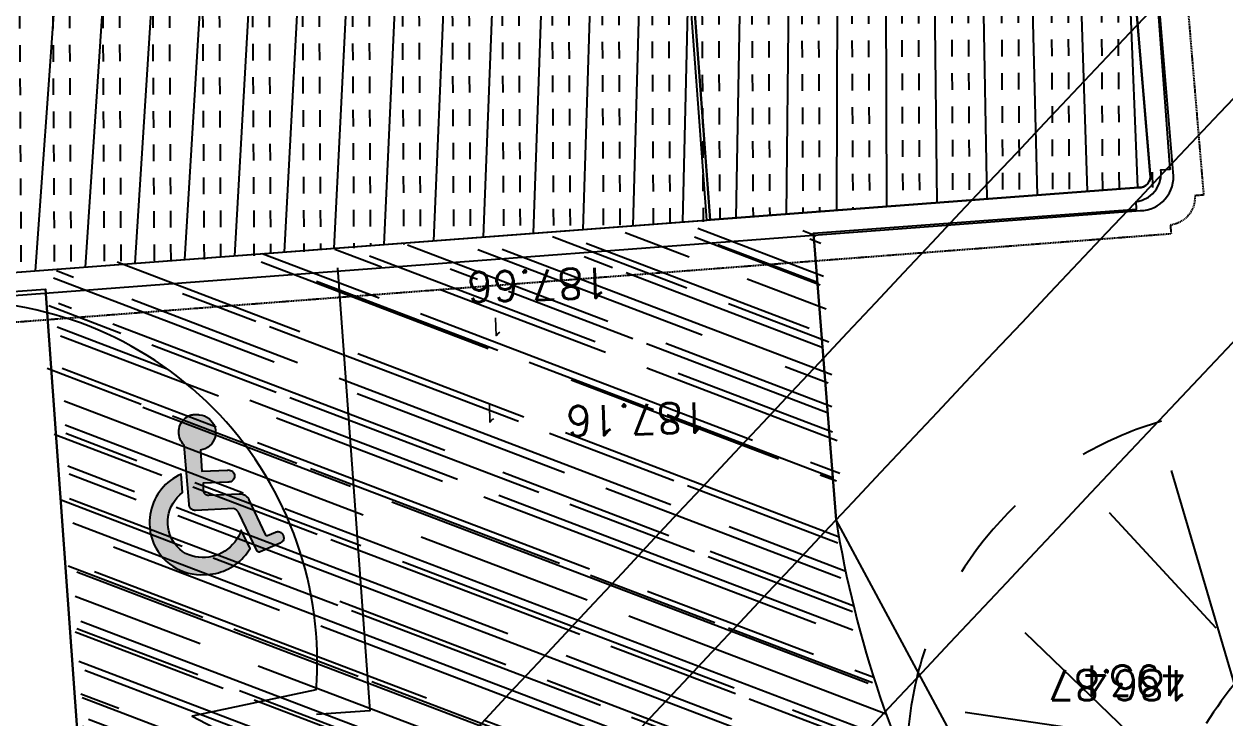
# Model space of a CAD drawing. Extents: x -594 to 29166, y -5797 to 14313.
# Drawn here: x 16468 to 17821, y 2424 to 3205 of the extents above; entities that cross this region are included whole.
import ezdxf
from ezdxf.enums import TextEntityAlignment as Align
from ezdxf.lldxf.tags import DXFTag

# ---------------------------------------------------------------- set-up
doc = ezdxf.new("R2010")
doc.units = 0
doc.linetypes.add('CACHE2', pattern=[4.762499999999999, 3.175, -1.5875])
doc.linetypes.add('Style de ligne -15', pattern=[2.0832800000000002, 1.25, -0.41656, 0.1388600000000001, -0.2778600000000001])
doc.layers.get('0').update_dxf_attribs({"color": 252})
for name, color, linetype in [('A SITE', 252, 'Continuous'), ('DWG_280-140115-P - Général', 252, 'Continuous'), ('Fond topo - VEG', 252, 'Continuous'), ('Fond topo - Z', 252, 'Continuous'), ('Fond topo - Z_500', 252, 'Continuous'), ('prlm-VRD', 252, 'Continuous'), ('SA - arbre', 252, 'Continuous'), ('SA - bât D', 252, 'Continuous'), ('SA - bât E', 252, 'Continuous'), ('SA - béton balayé', 252, 'Continuous'), ('SA - EBC', 252, 'Continuous'), ('SA - gazon', 252, 'Continuous'), ('SA - limite revêtement', 252, 'Continuous'), ('SA - marquage au sol', 252, 'Continuous'), ('SA - platelage bois', 252, 'Continuous')]:
    doc.layers.add(name, color=color, linetype=linetype)
for name, color, linetype, plot in [('Fond topo - N', 252, 'Continuous', False), ('Fond topo - NCACHE', 252, 'Continuous', False), ('Fond topo - ZCACHE', 252, 'Continuous', False)]:
    doc.layers.add(name, color=color, linetype=linetype, plot=plot)
doc.layers.add('Fond topo - P', color=252, linetype='Continuous', lineweight=50)
doc.styles.add('SIMPLEX', font='simplex_.ttf', dxfattribs={"height": 1.25})
tags = doc.linetypes.add('STYLE_15', pattern=[0.8333119936287403, 0.5, -0.1666239947080612, 0.05554400011897087, -0.1111439988017082]).pattern_tags.tags
tags[10:11] = [DXFTag(74, 4), DXFTag(75, 0), DXFTag(340, '0'), DXFTag(46, 0.0), DXFTag(50, 0.0), DXFTag(44, 0.0), DXFTag(45, 0.0)]
tags[8:9] = [DXFTag(74, 4), DXFTag(75, 0), DXFTag(340, '0'), DXFTag(46, 0.0), DXFTag(50, 0.0), DXFTag(44, 0.0), DXFTag(45, 0.0)]
tags[6:7] = [DXFTag(74, 4), DXFTag(75, 0), DXFTag(340, '0'), DXFTag(46, 0.0), DXFTag(50, 0.0), DXFTag(44, 0.0), DXFTag(45, 0.0)]
tags[4:5] = [DXFTag(74, 4), DXFTag(75, 0), DXFTag(340, '0'), DXFTag(46, 0.0), DXFTag(50, 0.0), DXFTag(44, 0.0), DXFTag(45, 0.0)]
pattern_1 = [(270.3215376003494, (-355966725.0913794, -417896002.4038396), (56.24911425306319, 0.3156671440656122), []), (270.3215376003494, (-355966706.3416747, -417896002.2986172), (56.24911425306319, 0.3156671440656122), [18.74999999999998, -18.74999999999998]), (270.3215376003494, (-355966687.5919699, -417896002.1933949), (56.24911425306319, 0.3156671440656122), [18.74999999999998, -18.74999999999998])]

# ---------------------------------------------------------------- blocks, each defined once
blk = doc.blocks.new('A 90.Sigle handicapé 0.25x0.30', base_point=(-18.47547557799999, -10.22615519200001))
for points in [[(-18.443091989, -10.149878586), (-18.441148644, -10.14983346700001), (-18.439225973, -10.15011976300001), (-18.437380083, -10.150729119), (-18.435664838, -10.151643756), (-18.43413028999999, -10.15283698200001), (-18.43282121799999, -10.15427397900001), (-18.43177582399999, -10.155912813), (-18.43102461199999, -10.15770566100001), (-18.430589503, -10.159600208), (-18.430483194, -10.161541168), (-18.430708788, -10.163471902), (-18.43125970099999, -10.16533606900001), (-18.432119857, -10.167079273), (-18.433264156, -10.16865064300001), (-18.434659207, -10.170004327), (-18.4362643, -10.171100823), (-18.438032597, -10.171908133), (-18.43991249899999, -10.17240270000001), (-18.44184914699999, -10.172570092), (-18.443786029, -10.172405424), (-18.490113219, -10.172405424), (-18.490113218, -10.18524517), (-18.490150943, -10.18604261200001), (-18.4901197, -10.18684033400001), (-18.490019724, -10.187632382), (-18.48985176, -10.18841284700001), (-18.489617062, -10.189175902), (-18.489317382, -10.189915853), (-18.488954955, -10.190627178), (-18.488532488, -10.19130456800001), (-18.488053132, -10.19194296800001), (-18.487520465, -10.192537613), (-18.48693846299999, -10.19308406500001), (-18.48631146899999, -10.193578247), (-18.485644163, -10.194016469), (-18.484941525, -10.194395461), (-18.484208797, -10.194712396), (-18.48345145, -10.194964907), (-18.482675136, -10.19515111), (-18.48188564699999, -10.195269615), (-18.48108887599999, -10.19531953900001), (-18.480290769, -10.195300508), (-18.42284319, -10.195164053), (-18.421700724, -10.19519628100001), (-18.420562364, -10.195298271), (-18.419432365, -10.19546964200001), (-18.41831495099999, -10.19570975400001), (-18.41721430099999, -10.196017708), (-18.41613453, -10.19639235400001), (-18.415079673, -10.19683229100001), (-18.414053676, -10.197335874), (-18.413060373, -10.19790122000001), (-18.412103479, -10.198526215), (-18.41118656999999, -10.199208524), (-18.410313076, -10.199945595), (-18.40948626, -10.20073467200001), (-18.408709216, -10.201572805), (-18.407984847, -10.20245686200001), (-18.407315862, -10.203383536), (-18.406704762, -10.20434936400001), (-18.40615383199999, -10.20535073400001), (-18.405665131, -10.206383903), (-18.40524048699999, -10.20744500800001), (-18.37754011099999, -10.273216346), (-18.37743287, -10.27345080000001), (-18.37731159, -10.273678309), (-18.377176719, -10.273898034), (-18.37702875499999, -10.27410916300001), (-18.37686824199999, -10.274310918), (-18.37669577499999, -10.27450255400001), (-18.376511989, -10.27468336300001), (-18.37631756299999, -10.274852678), (-18.37611321399999, -10.27500987400001), (-18.375899697, -10.275154372), (-18.37567779899999, -10.27528563700001), (-18.37544834, -10.27540318600001), (-18.375212166, -10.275506584), (-18.374970149, -10.27559544900001), (-18.37472318299999, -10.275669455), (-18.374472179, -10.275728328), (-18.37421806299999, -10.27577184900001), (-18.373961773, -10.27579986000001), (-18.373704255, -10.27581225600001), (-18.373446459, -10.27580899200001), (-18.357754127, -10.26980497000001), (-18.356908813, -10.269521115), (-18.35604289399999, -10.269308243), (-18.35516232, -10.26916781700001), (-18.354273141, -10.26910080100001), (-18.353381467, -10.269107656), (-18.35249342299999, -10.269188336), (-18.351615113, -10.26934228500001), (-18.350752569, -10.26956844600001), (-18.349911719, -10.26986526500001), (-18.34909833999999, -10.27023070200001), (-18.34831802, -10.270662247), (-18.347576121, -10.27115693500001), (-18.34687774099999, -10.27171136700001), (-18.34622767699999, -10.272321733), (-18.345630396, -10.27298384000001), (-18.345090002, -10.273693139), (-18.344610207, -10.274444755), (-18.34419431, -10.27523352600001), (-18.343845166, -10.276054031), (-18.343565175, -10.27690063300001), (-18.343449736, -10.277327618), (-18.34334620799999, -10.277757647), (-18.343254671, -10.27819038700001), (-18.34317519499999, -10.278625503), (-18.343107842, -10.27906266000001), (-18.34305266399999, -10.27950152000001), (-18.343009703, -10.279941744), (-18.342978993, -10.28038299100001), (-18.34296055799999, -10.28082492200001), (-18.342954411, -10.281267195), (-18.34296055799999, -10.281709467), (-18.342978993, -10.28215139800001), (-18.343009703, -10.28259264500001), (-18.343052663, -10.28303286900001), (-18.343107842, -10.283471729), (-18.343175194, -10.28390888600001), (-18.34325467, -10.284344003), (-18.34334620799999, -10.28477674200001), (-18.343449736, -10.28520677100001), (-18.343565175, -10.28563375600001), (-18.344242806, -10.28646005500001), (-18.344481745, -10.286744973), (-18.344726886, -10.28702457300001), (-18.344978111, -10.28729871900001), (-18.34523529999999, -10.287567278), (-18.34549832599999, -10.287830122), (-18.345767065, -10.288087124), (-18.346041385, -10.28833815900001), (-18.34632115499999, -10.288583105), (-18.346606239, -10.288821846), (-18.34689649999999, -10.289054265), (-18.347191798, -10.28928025100001), (-18.347491989, -10.289499694), (-18.34779692999999, -10.28971248800001), (-18.34810647299999, -10.28991853000001), (-18.34842046799999, -10.29011772200001), (-18.34873876299999, -10.29030996600001), (-18.34906120599999, -10.290495171), (-18.34938764, -10.29067324600001), (-18.349717909, -10.29084410600001), (-18.350051851, -10.29100766800001), (-18.387890921, -10.305671362), (-18.388175713, -10.30577204100001), (-18.38846601299999, -10.305855519), (-18.388760783, -10.305921497), (-18.38905897, -10.305969738), (-18.389359507, -10.306000072), (-18.38966131999999, -10.306012388), (-18.389963329, -10.306006643), (-18.390264455, -10.30598285800001), (-18.39056362099999, -10.305941117), (-18.39085975699999, -10.30588157000001), (-18.391151805, -10.30580443000001), (-18.39143872099999, -10.305709972), (-18.391719477, -10.305598535), (-18.391993072, -10.305470517), (-18.392258525, -10.305326374), (-18.392514889, -10.30516662400001), (-18.392761247, -10.304991837), (-18.392996717, -10.304802638), (-18.39322045799999, -10.30459970300001), (-18.39343167099999, -10.304383759), (-18.425418395, -10.23110920900001), (-18.425684779, -10.230531782), (-18.42597476299999, -10.229965838), (-18.42628785099999, -10.229412341), (-18.426623512, -10.22887223500001), (-18.42698117199999, -10.228346438), (-18.427360224, -10.227835848), (-18.427760021, -10.22734133200001), (-18.42817988299999, -10.22686373500001), (-18.428619093, -10.22640386900001), (-18.429076905, -10.225962517), (-18.42955253899999, -10.225540432), (-18.430045183, -10.225138332), (-18.430553999, -10.22475690200001), (-18.43107812099999, -10.22439679200001), (-18.431616656, -10.224058615), (-18.432168686, -10.22374294800001), (-18.43273326999999, -10.22345032700001), (-18.433309449, -10.223181252), (-18.433896239, -10.22293618), (-18.434492642, -10.22271553), (-18.50640605499999, -10.22316924200001), (-18.50734415099999, -10.223136209), (-18.508276277, -10.223025503), (-18.509196013, -10.22283788600001), (-18.510097025, -10.22257465200001), (-18.51097310699999, -10.222237612), (-18.511818224, -10.22182908900001), (-18.51262655599999, -10.221351896), (-18.51339253699999, -10.22080931900001), (-18.514110888, -10.220205097), (-18.51477666499999, -10.21954338900001), (-18.51538527899999, -10.218828754), (-18.51593254099999, -10.21806611400001), (-18.51641468, -10.21726072200001), (-18.516828376, -10.216418125), (-18.517170779, -10.215544126), (-18.517439532, -10.214644744), (-18.517632782, -10.21372617500001), (-18.5177492, -10.21279474500001), (-18.517787983, -10.21185687000001), (-18.51774886399999, -10.210919008), (-18.522616517, -10.09970416500001), (-18.524814959, -10.097115203), (-18.52674527599999, -10.09432061000001), (-18.52838836199999, -10.09134804600001), (-18.529727956, -10.08822693100001), (-18.53075079799999, -10.08498815600001), (-18.531446767, -10.081663776), (-18.531808972, -10.078286695), (-18.531833829, -10.07489033600001), (-18.531521093, -10.071508315), (-18.530873858, -10.06817410500001), (-18.52989853, -10.06492070600001), (-18.528604763, -10.061780317), (-18.527005362, -10.058784022), (-18.525116156, -10.055961475), (-18.522955844, -10.053340612), (-18.520545807, -10.050947373), (-18.51790989799999, -10.048805445), (-18.515074206, -10.046936027), (-18.512066798, -10.045357622), (-18.508917437, -10.04408585200001), (-18.50805578, -10.04393007600001), (-18.50719134199999, -10.04379055000001), (-18.506324431, -10.043667322), (-18.505455354, -10.04356043700001), (-18.504584419, -10.043469931), (-18.50371193499999, -10.043395836), (-18.50283821, -10.04333818000001), (-18.50196355399999, -10.043296983), (-18.501088278, -10.043272258), (-18.500212692, -10.04326401600001), (-18.49933710599999, -10.043272258), (-18.49846183, -10.043296983), (-18.497587174, -10.04333818000001), (-18.49671344899999, -10.043395836), (-18.49584096499999, -10.043469931), (-18.49497003, -10.04356043700001), (-18.49410095299999, -10.043667322), (-18.493234042, -10.04379055000001), (-18.492369604, -10.04393007600001), (-18.491507947, -10.04408585100001), (-18.486757852, -10.04508852500001), (-18.48220303999999, -10.046768535), (-18.477939543, -10.049090464), (-18.47405725399999, -10.052005353), (-18.470638026, -10.05545174800001), (-18.46775395, -10.059356983), (-18.46546583399999, -10.06363872), (-18.463821921, -10.06820668500001), (-18.46285687099999, -10.07296456600001), (-18.46259102999999, -10.077812048), (-18.463030004, -10.082646927), (-18.464164538, -10.087367265), (-18.46597071, -10.091873537), (-18.468410441, -10.096070735), (-18.47143229, -10.099870364), (-18.47497254499999, -10.103192314), (-18.478956563, -10.10596654300001), (-18.483300346, -10.108134562), (-18.487912309, -10.10965065800001), (-18.492695214, -10.11048286800001), (-18.491723812, -10.149878586)], [(-18.52814955899999, -10.303010461), (-18.52237737399999, -10.305800385), (-18.516389383, -10.30809075000001), (-18.51022873, -10.30986505200001), (-18.50393980099999, -10.311110509), (-18.49756790599999, -10.31181814700001), (-18.49115895399999, -10.311982868), (-18.48475912, -10.31160348500001), (-18.478414515, -10.310682732), (-18.47217085099999, -10.30922724200001), (-18.46607311099999, -10.30724750100001), (-18.46016522999999, -10.30475777400001), (-18.454489773, -10.301775999), (-18.44908763, -10.298323659), (-18.44399772399999, -10.29442562700001), (-18.439256725, -10.290109989), (-18.434898794, -10.28540783700001), (-18.430955327, -10.28035305100001), (-18.42745473599999, -10.274982049), (-18.42442224399999, -10.269333528), (-18.42187969799999, -10.263448185), (-18.406884967, -10.298394422), (-18.409740721, -10.30265889500001), (-18.412815131, -10.30676852400001), (-18.41609981999999, -10.31071210900001), (-18.419585836, -10.314478904), (-18.42326367899999, -10.31805864200001), (-18.427123325, -10.32144156700001), (-18.43115425599999, -10.32461845900001), (-18.43534548499999, -10.327580662), (-18.43968559099999, -10.330320101), (-18.444162746, -10.332829312), (-18.44876474699999, -10.335101455), (-18.453479053, -10.33713033800001), (-18.458292816, -10.33891043200001), (-18.46319291699999, -10.34043688600001), (-18.468166002, -10.341705539), (-18.473198516, -10.34271293500001), (-18.478276746, -10.34345632600001), (-18.483386851, -10.34393368900001), (-18.488514905, -10.34414372100001), (-18.493646932, -10.344085851), (-18.501546936, -10.34403281900001), (-18.509416224, -10.34333482700001), (-18.517202228, -10.34199653600001), (-18.524852937, -10.340026886), (-18.532317246, -10.337439034), (-18.53954529199999, -10.33425026800001), (-18.54648879099999, -10.330481887), (-18.553101362, -10.326159066), (-18.559338832, -10.32131068000001), (-18.565159535, -10.31596911700001), (-18.57052458899999, -10.31017005800001), (-18.57539815399999, -10.30395224200001), (-18.579747675, -10.297357203), (-18.583544098, -10.290428996), (-18.586762063, -10.283213902), (-18.58938007299999, -10.275760117), (-18.591380639, -10.268117434), (-18.592750399, -10.260336904), (-18.59348020299999, -10.252470503), (-18.593565174, -10.24457077800001), (-18.59326817399999, -10.23875270800001), (-18.59263092299999, -10.23296202100001), (-18.591655608, -10.22721859900001), (-18.590345578, -10.22154215900001), (-18.58870533099999, -10.215952192), (-18.586740498, -10.210467889), (-18.58445782499999, -10.20510808100001), (-18.581865149, -10.19989116800001), (-18.57897137299999, -10.194835063), (-18.57578643, -10.189957124), (-18.572321256, -10.1852741), (-18.568587749, -10.18080206800001), (-18.56459872599999, -10.176556383), (-18.56036788399999, -10.172551622), (-18.55590974699999, -10.16880153300001), (-18.55123962299999, -10.165318993), (-18.546373545, -10.162115959), (-18.54132822099999, -10.159203426), (-18.536120972, -10.15659139500001), (-18.530769677, -10.154288835), (-18.529071458, -10.188862199), (-18.534467411, -10.19290722800001), (-18.539439489, -10.19746321400001), (-18.54393950599999, -10.20248600400001), (-18.54792385, -10.20792692000001), (-18.55135390899999, -10.21373323200001), (-18.554196439, -10.21984867100001), (-18.556423894, -10.22621396800001), (-18.558014687, -10.23276743700001), (-18.5589534, -10.23944556400001), (-18.559230936, -10.24618363100001), (-18.558844605, -10.252916336), (-18.557798152, -10.25957843), (-18.556101718, -10.26610535), (-18.553771744, -10.27243384000001), (-18.55083081, -10.27850256900001), (-18.547307418, -10.284252724), (-18.543235714, -10.289628576), (-18.538655158, -10.294578028), (-18.53361014199999, -10.299053113)]]:
    blk.add_hatch(color=250).paths.add_polyline_path(points)
at = {"flags": 128}
blk.add_lwpolyline([(-18.441148644, -10.14983346700001), (-18.439225973, -10.15011976300001), (-18.437380083, -10.150729119), (-18.435664838, -10.151643756), (-18.43413028999999, -10.15283698200001), (-18.43282121799999, -10.15427397900001), (-18.43177582399999, -10.155912813), (-18.43102461199999, -10.15770566100001), (-18.430589503, -10.159600208), (-18.430483194, -10.161541168), (-18.430708788, -10.163471902), (-18.43125970099999, -10.16533606900001), (-18.432119857, -10.167079273), (-18.433264156, -10.16865064300001), (-18.434659207, -10.170004327), (-18.4362643, -10.171100823), (-18.438032597, -10.171908133), (-18.43991249899999, -10.17240270000001), (-18.44184914699999, -10.172570092), (-18.443786029, -10.172405424), (-18.490113219, -10.172405424), (-18.490113218, -10.18524517), (-18.490150943, -10.18604261200001), (-18.4901197, -10.18684033400001), (-18.490019724, -10.187632382), (-18.48985176, -10.18841284700001), (-18.489617062, -10.189175902), (-18.489317382, -10.189915853), (-18.488954955, -10.190627178), (-18.488532488, -10.19130456800001), (-18.488053132, -10.19194296800001), (-18.487520465, -10.192537613), (-18.48693846299999, -10.19308406500001), (-18.48631146899999, -10.193578247), (-18.485644163, -10.194016469), (-18.484941525, -10.194395461), (-18.484208797, -10.194712396), (-18.48345145, -10.194964907), (-18.482675136, -10.19515111), (-18.48188564699999, -10.195269615), (-18.48108887599999, -10.19531953900001), (-18.480290769, -10.195300508), (-18.42284319, -10.195164053), (-18.421700724, -10.19519628100001), (-18.420562364, -10.195298271), (-18.419432365, -10.19546964200001), (-18.41831495099999, -10.19570975400001), (-18.41721430099999, -10.196017708), (-18.41613453, -10.19639235400001), (-18.415079673, -10.19683229100001), (-18.414053676, -10.197335874), (-18.413060373, -10.19790122000001), (-18.412103479, -10.198526215), (-18.41118656999999, -10.199208524), (-18.410313076, -10.199945595), (-18.40948626, -10.20073467200001), (-18.408709216, -10.201572805), (-18.407984847, -10.20245686200001), (-18.407315862, -10.203383536), (-18.406704762, -10.20434936400001), (-18.40615383199999, -10.20535073400001), (-18.405665131, -10.206383903), (-18.40524048699999, -10.20744500800001), (-18.37754011099999, -10.273216346), (-18.37743287, -10.27345080000001), (-18.37731159, -10.273678309), (-18.377176719, -10.273898034), (-18.37702875499999, -10.27410916300001), (-18.37686824199999, -10.274310918), (-18.37669577499999, -10.27450255400001), (-18.376511989, -10.27468336300001), (-18.37631756299999, -10.274852678), (-18.37611321399999, -10.27500987400001), (-18.375899697, -10.275154372), (-18.37567779899999, -10.27528563700001), (-18.37544834, -10.27540318600001), (-18.375212166, -10.275506584), (-18.374970149, -10.27559544900001), (-18.37472318299999, -10.275669455), (-18.374472179, -10.275728328), (-18.37421806299999, -10.27577184900001), (-18.373961773, -10.27579986000001), (-18.373704255, -10.27581225600001), (-18.373446459, -10.27580899200001), (-18.357754127, -10.26980497000001), (-18.356908813, -10.269521115), (-18.35604289399999, -10.269308243), (-18.35516232, -10.26916781700001), (-18.354273141, -10.26910080100001), (-18.353381467, -10.269107656), (-18.35249342299999, -10.269188336), (-18.351615113, -10.26934228500001), (-18.350752569, -10.26956844600001), (-18.349911719, -10.26986526500001), (-18.34909833999999, -10.27023070200001), (-18.34831802, -10.270662247), (-18.347576121, -10.27115693500001), (-18.34687774099999, -10.27171136700001), (-18.34622767699999, -10.272321733), (-18.345630396, -10.27298384000001), (-18.345090002, -10.273693139), (-18.344610207, -10.274444755), (-18.34419431, -10.27523352600001), (-18.343845166, -10.276054031), (-18.343565175, -10.27690063300001), (-18.343449736, -10.277327618), (-18.34334620799999, -10.277757647), (-18.343254671, -10.27819038700001), (-18.34317519499999, -10.278625503), (-18.343107842, -10.27906266000001), (-18.34305266399999, -10.27950152000001), (-18.343009703, -10.279941744), (-18.342978993, -10.28038299100001), (-18.34296055799999, -10.28082492200001), (-18.342954411, -10.281267195), (-18.34296055799999, -10.281709467), (-18.342978993, -10.28215139800001), (-18.343009703, -10.28259264500001), (-18.343052663, -10.28303286900001), (-18.343107842, -10.283471729), (-18.343175194, -10.28390888600001), (-18.34325467, -10.284344003), (-18.34334620799999, -10.28477674200001), (-18.343449736, -10.28520677100001), (-18.343565175, -10.28563375600001), (-18.344242806, -10.28646005500001), (-18.344481745, -10.286744973), (-18.344726886, -10.28702457300001), (-18.344978111, -10.28729871900001), (-18.34523529999999, -10.287567278), (-18.34549832599999, -10.287830122), (-18.345767065, -10.288087124), (-18.346041385, -10.28833815900001), (-18.34632115499999, -10.288583105), (-18.346606239, -10.288821846), (-18.34689649999999, -10.289054265), (-18.347191798, -10.28928025100001), (-18.347491989, -10.289499694), (-18.34779692999999, -10.28971248800001), (-18.34810647299999, -10.28991853000001), (-18.34842046799999, -10.29011772200001), (-18.34873876299999, -10.29030996600001), (-18.34906120599999, -10.290495171), (-18.34938764, -10.29067324600001), (-18.349717909, -10.29084410600001), (-18.350051851, -10.29100766800001), (-18.387890921, -10.305671362), (-18.388175713, -10.30577204100001), (-18.38846601299999, -10.305855519), (-18.388760783, -10.305921497), (-18.38905897, -10.305969738), (-18.389359507, -10.306000072), (-18.38966131999999, -10.306012388), (-18.389963329, -10.306006643), (-18.390264455, -10.30598285800001), (-18.39056362099999, -10.305941117), (-18.39085975699999, -10.30588157000001), (-18.391151805, -10.30580443000001), (-18.39143872099999, -10.305709972), (-18.391719477, -10.305598535), (-18.391993072, -10.305470517), (-18.392258525, -10.305326374), (-18.392514889, -10.30516662400001), (-18.392761247, -10.304991837), (-18.392996717, -10.304802638), (-18.39322045799999, -10.30459970300001), (-18.39343167099999, -10.304383759), (-18.425418395, -10.23110920900001), (-18.425684779, -10.230531782), (-18.42597476299999, -10.229965838), (-18.42628785099999, -10.229412341), (-18.426623512, -10.22887223500001), (-18.42698117199999, -10.228346438), (-18.427360224, -10.227835848), (-18.427760021, -10.22734133200001), (-18.42817988299999, -10.22686373500001), (-18.428619093, -10.22640386900001), (-18.429076905, -10.225962517), (-18.42955253899999, -10.225540432), (-18.430045183, -10.225138332), (-18.430553999, -10.22475690200001), (-18.43107812099999, -10.22439679200001), (-18.431616656, -10.224058615), (-18.432168686, -10.22374294800001), (-18.43273326999999, -10.22345032700001), (-18.433309449, -10.223181252), (-18.433896239, -10.22293618), (-18.434492642, -10.22271553), (-18.50640605499999, -10.22316924200001), (-18.50734415099999, -10.223136209), (-18.508276277, -10.223025503), (-18.509196013, -10.22283788600001), (-18.510097025, -10.22257465200001), (-18.51097310699999, -10.222237612), (-18.511818224, -10.22182908900001), (-18.51262655599999, -10.221351896), (-18.51339253699999, -10.22080931900001), (-18.514110888, -10.220205097), (-18.51477666499999, -10.21954338900001), (-18.51538527899999, -10.218828754), (-18.51593254099999, -10.21806611400001), (-18.51641468, -10.21726072200001), (-18.516828376, -10.216418125), (-18.517170779, -10.215544126), (-18.517439532, -10.214644744), (-18.517632782, -10.21372617500001), (-18.5177492, -10.21279474500001), (-18.517787983, -10.21185687000001), (-18.51774886399999, -10.210919008), (-18.522616517, -10.09970416500001), (-18.524814959, -10.097115203), (-18.52674527599999, -10.09432061000001), (-18.52838836199999, -10.09134804600001), (-18.529727956, -10.08822693100001), (-18.53075079799999, -10.08498815600001), (-18.531446767, -10.081663776), (-18.531808972, -10.078286695), (-18.531833829, -10.07489033600001), (-18.531521093, -10.071508315), (-18.530873858, -10.06817410500001), (-18.52989853, -10.06492070600001), (-18.528604763, -10.061780317), (-18.527005362, -10.058784022), (-18.525116156, -10.055961475), (-18.522955844, -10.053340612), (-18.520545807, -10.050947373), (-18.51790989799999, -10.048805445), (-18.515074206, -10.046936027), (-18.512066798, -10.045357622), (-18.508917437, -10.04408585200001), (-18.50805578, -10.04393007600001), (-18.50719134199999, -10.04379055000001), (-18.506324431, -10.043667322), (-18.505455354, -10.04356043700001), (-18.504584419, -10.043469931), (-18.50371193499999, -10.043395836), (-18.50283821, -10.04333818000001), (-18.50196355399999, -10.043296983), (-18.501088278, -10.043272258), (-18.500212692, -10.04326401600001), (-18.49933710599999, -10.043272258), (-18.49846183, -10.043296983), (-18.497587174, -10.04333818000001), (-18.49671344899999, -10.043395836), (-18.49584096499999, -10.043469931), (-18.49497003, -10.04356043700001), (-18.49410095299999, -10.043667322), (-18.493234042, -10.04379055000001), (-18.492369604, -10.04393007600001), (-18.491507947, -10.04408585100001), (-18.486757852, -10.04508852500001), (-18.48220303999999, -10.046768535), (-18.477939543, -10.049090464), (-18.47405725399999, -10.052005353), (-18.470638026, -10.05545174800001), (-18.46775395, -10.059356983), (-18.46546583399999, -10.06363872), (-18.463821921, -10.06820668500001), (-18.46285687099999, -10.07296456600001), (-18.46259102999999, -10.077812048), (-18.463030004, -10.082646927), (-18.464164538, -10.087367265), (-18.46597071, -10.091873537), (-18.468410441, -10.096070735), (-18.47143229, -10.099870364), (-18.47497254499999, -10.103192314), (-18.478956563, -10.10596654300001), (-18.483300346, -10.108134562), (-18.487912309, -10.10965065800001), (-18.492695214, -10.11048286800001), (-18.491723812, -10.149878586), (-18.443091989, -10.149878586)], close=True, dxfattribs=at)
at = {"elevation": 1e-09, "flags": 128}
blk.add_lwpolyline([(-18.53361014199999, -10.299053113), (-18.538655158, -10.294578028), (-18.543235714, -10.289628576), (-18.547307418, -10.284252724), (-18.55083081, -10.27850256900001), (-18.553771744, -10.27243384000001), (-18.556101718, -10.26610535), (-18.557798152, -10.25957843), (-18.558844605, -10.252916336), (-18.559230936, -10.24618363100001), (-18.5589534, -10.23944556400001), (-18.558014687, -10.23276743700001), (-18.556423894, -10.22621396800001), (-18.554196439, -10.21984867100001), (-18.55135390899999, -10.21373323200001), (-18.54792385, -10.20792692000001), (-18.54393950599999, -10.20248600400001), (-18.539439489, -10.19746321400001), (-18.534467411, -10.19290722800001), (-18.529071458, -10.188862199), (-18.530769677, -10.154288835), (-18.536120972, -10.15659139500001), (-18.54132822099999, -10.159203426), (-18.546373545, -10.162115959), (-18.55123962299999, -10.165318993), (-18.55590974699999, -10.16880153300001), (-18.56036788399999, -10.172551622), (-18.56459872599999, -10.176556383), (-18.568587749, -10.18080206800001), (-18.572321256, -10.1852741), (-18.57578643, -10.189957124), (-18.57897137299999, -10.194835063), (-18.581865149, -10.19989116800001), (-18.58445782499999, -10.20510808100001), (-18.586740498, -10.210467889), (-18.58870533099999, -10.215952192), (-18.590345578, -10.22154215900001), (-18.591655608, -10.22721859900001), (-18.59263092299999, -10.23296202100001), (-18.59326817399999, -10.23875270800001), (-18.593565174, -10.24457077800001), (-18.59348020299999, -10.252470503), (-18.592750399, -10.260336904), (-18.591380639, -10.268117434), (-18.58938007299999, -10.275760117), (-18.586762063, -10.283213902), (-18.583544098, -10.290428996), (-18.579747675, -10.297357203), (-18.57539815399999, -10.30395224200001), (-18.57052458899999, -10.31017005800001), (-18.565159535, -10.31596911700001), (-18.559338832, -10.32131068000001), (-18.553101362, -10.326159066), (-18.54648879099999, -10.330481887), (-18.53954529199999, -10.33425026800001), (-18.532317246, -10.337439034), (-18.524852937, -10.340026886), (-18.517202228, -10.34199653600001), (-18.509416224, -10.34333482700001), (-18.501546936, -10.34403281900001), (-18.493646932, -10.344085851), (-18.488514905, -10.34414372100001), (-18.483386851, -10.34393368900001), (-18.478276746, -10.34345632600001), (-18.473198516, -10.34271293500001), (-18.468166002, -10.341705539), (-18.46319291699999, -10.34043688600001), (-18.458292816, -10.33891043200001), (-18.453479053, -10.33713033800001), (-18.44876474699999, -10.335101455), (-18.444162746, -10.332829312), (-18.43968559099999, -10.330320101), (-18.43534548499999, -10.327580662), (-18.43115425599999, -10.32461845900001), (-18.427123325, -10.32144156700001), (-18.42326367899999, -10.31805864200001), (-18.419585836, -10.314478904), (-18.41609981999999, -10.31071210900001), (-18.412815131, -10.30676852400001), (-18.409740721, -10.30265889500001), (-18.406884967, -10.298394422), (-18.42187969799999, -10.263448185), (-18.42442224399999, -10.269333528), (-18.42745473599999, -10.274982049), (-18.430955327, -10.28035305100001), (-18.434898794, -10.28540783700001), (-18.439256725, -10.290109989), (-18.44399772399999, -10.29442562700001), (-18.44908763, -10.298323659), (-18.454489773, -10.301775999), (-18.46016522999999, -10.30475777400001), (-18.46607311099999, -10.30724750100001), (-18.47217085099999, -10.30922724200001), (-18.478414515, -10.310682732), (-18.48475912, -10.31160348500001), (-18.49115895399999, -10.311982868), (-18.49756790599999, -10.31181814700001), (-18.50393980099999, -10.311110509), (-18.51022873, -10.30986505200001), (-18.516389383, -10.30809075000001), (-18.52237737399999, -10.305800385), (-18.52814955899999, -10.303010461)], close=True, dxfattribs=at)
blk = doc.blocks.new('A 90.PTOPO')
at = {"layer": 'Fond topo - NCACHE', "style": 'SIMPLEX'}
blk.add_attdef('MAT', text='', height=0.34, dxfattribs=at).set_placement((0.09999999986030161, -0.09999999962747097), align=Align.TOP_LEFT)
at = {"layer": 'Fond topo - ZCACHE', "style": 'SIMPLEX'}
blk.add_attdef('ALT', (0.09999999986030161, 0.09999999962747097), '', height=0.34, dxfattribs=at)
blk = doc.blocks.new('A 90.VEG12')
at = {"ltscale": 2}
for p, q in [((0.01815258799999997, 0.057406781), (0.100441039, 0.47293725)), ((0.05749608, 0.253444298), (0.145517598, 0.414706841)), ((0.037902722, 0.15845596), (-0.06593155700000003, 0.344147082)), ((-0.158788295, 0.086017079), (-0.245985314, 0.284587218)), ((0.04981112299999996, 0.033821695), (0.391570728, 0.285894318)), ((0.143890955, 0.107467204), (0.230033352, 0.253971609)), ((0.2917471699999999, 0.208620217), (0.392372872, 0.233301274)), ((-0.05229389700000003, 0.02983962500000001), (-0.383643778, 0.204631851)), ((-0.25001839, 0.135126714), (-0.3755999820000001, 0.091127132)), ((0.122915307, -0.02992704099999999), (0.317230371, 0.05540147100000001)), ((0.057557527, -0.01766878999999999), (0.411943876, -0.08413611500000001)), ((-0.05265807700000003, -0.029192154), (-0.412380265, -0.256628677)), ((-0.09359106700000003, -0.049762263), (-0.2956446150000001, -0.04653133200000001)), ((0.184132294, -0.04763066399999999), (0.323120213, -0.192805613)), ((0.01825986499999999, -0.057372749), (0.107637982, -0.4128258760000001)), ((0.02259491799999996, -0.07955337300000001), (0.001649748999999978, -0.36183712)), ((-0.151821475, -0.09483882200000002), (-0.2999525240000001, -0.315936062)), ((0.05371548199999998, -0.188497704), (0.197263789, -0.356749422))]:
    blk.add_line(p, q, dxfattribs=at)
for start, end in [(90, 103.8461539085843), (62.30769199853572, 76.15384597947835), (117.6923078993823, 131.5384619204946), (34.61538499867542, 48.46153799321151), (145.3846149358338, 159.2307690506909), (6.923076979206323, 20.76923090842763), (173.0769230068974, 186.9230769931026), (339.2307689837768, 353.0769230207937), (200.7692310571047, 214.6153850641662), (311.5384620067885, 325.3846150013246), (228.4615380795054, 242.3076921006177), (283.8461540205217, 297.6923080014643), (256.1538460914157, 270)]:
    blk.add_arc((0, 0), 0.496982058, start, end, dxfattribs=at)
blk = doc.blocks.new('A$C380262B1')
at = {"layer": 'SA - béton balayé'}
h = blk.add_hatch(dxfattribs=at)
h.set_pattern_fill('BETON_BALAYE', color=256, scale=50, angle=-20.82846392552948, style=0, pattern_type=2)
h.set_pattern_definition([(339.1715360744705, (-355966725.0913794, -417896002.4038396), (120.5899727452301, 7.619611099305162), [750, -100, 250, -50]), (339.1715360744705, (-355966654.0479279, -417896002.6831044), (-23.08696394935313, 79.93273481872912), [150, -16.5, 300, -37.5]), (339.1715360744705, (-355966686.6133692, -417895971.5705341), (254.9204179624569, -61.13779932125717), [400, -70, 200, -50])])
h.paths.add_polyline_path([(9434.4940751791, -1948.114283010364), (9429.581931838766, -1972.583018336445), (9200.673595443368, -1908.348174951971), (8979.753782553598, -1812.850359734148), (8700.397506402805, -1627.227141521871), (8451.563298888505, -1278.720222041011), (8388.264123396948, -1357.146999519318), (8241.600899538025, -1174.822141043842), (8382.66187836416, -1061.351832747459, 0.248116021131291), (8439.552539447322, -936.89278177917), (8398.093211650848, -362.0769871398807), (9263.30716474913, -296.7275771312416), (9288.49552422762, -617.1619194559753, 0.1688109672852268), (9669.105977518484, -1323.82878176868), (9712.762974435464, -1368.852029368281)])
at = {"layer": 'SA - EBC'}
h = blk.add_hatch(dxfattribs=at)
h.set_pattern_fill('_USER', color=256, scale=75, angle=-335.8284639255295, style=0, pattern_type=0)
h.set_pattern_definition([(24.17153607447054, (-355966725.0913794, -417896002.4038396), (-30.71023888770651, 68.42427367140989), [])])
h.paths.add_polyline_path([(9533.967289561406, -8391.022676602006), (7823.560263682157, -8197.032719478011), (7677.26634000428, -8624.200356937945), (6795.644808141515, -8561.406107898802), (5968.179506575689, -8295.55842038244), (5307.727831928059, -7899.99740216881, -0.3248648439675891), (5215.66356504336, -6186.960641667247, -0.2814891280233847), (6034.588919347152, -5793.906059488654), (6977.488194359466, -5966.359615046531, 0.1695292869953866), (8622.524935239926, -5863.042801246047, 0.3340686001642133), (8902.106720628217, -5382.998490706086, 0.09326601099187866), (8620.675744628534, -4484.154293872416, 0.153138720952933), (7983.041431754827, -3856.574170198292), (6774.001917056739, -3250.65084323287), (5737.27900213562, -2651.023222506046, -0.1642525569746835), (4858.435642998666, -1650.659172795713), (4817.150435736403, -1198.612694069743), (4848.756969021633, -647.3217743448913), (5422.659926814958, 1808.548009581864, 0.4390366150430304), (6435.564773995429, 2874.098786618561, -0.09336270403907257), (6508.739385334775, 3486.828686110675, 0.1042719612268155), (6540.439700800925, 3811.755312792957), (6460.564939025789, 4655.403570830822), (7373.38954936713, 4920.791836176068), (7554.008261486888, 4259.8578767851), (7298.873095074669, 4188.137014396489), (7509.021686343476, 3441.03382807225, -0.2009829630450486), (7456.712778378278, 3016.095944307745), (7105.68882166408, 2168.347155954689), (7082.51023539342, 1970.99042609334), (7207.488740049303, 1059.89730162546), (7767.198439734057, -779.9824859946966), (8823.304629139602, -984.4878826290369, 0.1214178809896852), (9894.772318005562, -3098.331943433732, 0.01018302281994621), (10254.53238859773, -3499.40192066133), (9617.819940159097, -3345.007801242173), (9300.242931814864, -4358.367580920458), (9996.567213023081, -4620.499769318849), (9784.691719617695, -7276.41688529402), (9646.94292745553, -8212.627615593374)])
at = {"layer": 'SA - platelage bois'}
h = blk.add_hatch(dxfattribs=at)
h.set_pattern_fill('PASSERELLE', color=256, scale=150, angle=-89.67846239965056, style=0, pattern_type=2)
h.set_pattern_definition(pattern_1)
edge = h.paths.add_edge_path()
edge.add_line((9616.269689565524, 80.75306359678507), (9642.229929706082, -227.6373976841569))
edge.add_arc((9630.288479515444, -230.7352974896191), 12.33674251413889, -95.23659436571398, 14.543303827532611, ccw=False)
edge.add_line((9629.16252198629, -243.0205502547324), (9146.688969992101, -279.4616661965847))
edge.add_line((9146.688969992101, -279.4616661965847), (9122.644777456298, 44.06763017177582))
h = blk.add_hatch(dxfattribs=at)
h.set_pattern_fill('PASSERELLE', color=256, scale=150, angle=-89.67846239965056, style=0, pattern_type=2)
h.set_pattern_definition(pattern_1)
edge = h.paths.add_edge_path()
edge.add_line((8244.247369794175, -21.21349480003119), (8265.518920635805, -334.7164640203118))
edge.add_arc((8280.372864270024, -328.9018948853721), 15.95145309097493, 201.3778352760702, 272.9661431325659)
edge.add_line((8281.198285659775, -344.8319775983691), (9142.758491402492, -279.7585343010724))
edge.add_line((9142.758491402492, -279.7585343010724), (9118.713947059587, 43.77549700438976))
at = {"layer": 'DWG_280-140115-P - Général', "linetype": 'STYLE_15', "ltscale": 10, "elevation": 1e-07, "flags": 128}
for points in [[(3021.57010990195, -8145.867266133428, -0.06895872050302425), (6235.28967932798, -3756.488723866642, -0.008807822459316559), (10257.93705312535, 602.650766633451, -0.04520462568320733), (14397.25473853759, 4625.921016000211)], [(3183.863145206124, -8029.472286626697, -0.06402224317722395), (6209.414131427184, -3981.190984882414, -0.008807822459316559), (10232.06150527112, 377.9485056176782, -0.04520462568320733), (14371.37919068336, 4401.218755077571)], [(3210.571503592655, -8360.037511121482, -0.06701638499415095), (6351.068271277472, -4105.283255595714, -0.008807822459459397), (10373.71564516798, 253.8562349975109, -0.04520462568242076), (14513.03333048709, 4277.126484271139)]]:
    blk.add_lwpolyline(points, format="xyb", dxfattribs=at)
at = {"layer": 'SA - arbre', "ltscale": 3.900000095367432, "elevation": 1e-07, "flags": 128}
blk.add_lwpolyline([(8702.787506161258, -808.5122227668762), (8563.003026507795, -838.0014765076339), (8684.319229563698, -901.6890471801162)], dxfattribs=at)
at = {"layer": 'SA - arbre', "ltscale": 3.900000095367432}
blk.add_arc((8298.276269482449, -776.7539002001286), 405.7559996, 355.5108960463293, 90.85028609488151, dxfattribs=at)
at = {"layer": 'SA - bât E', "ltscale": 2.539999961853027}
for p, q in [((9668.287290586159, -225.9141694754362), (9642.213948024437, 82.68120046705008)), ((8282.666429132223, -370.7951452583075), (9636.819976195693, -268.5162406414747))]:
    blk.add_line(p, q, dxfattribs=at)
at = {"layer": 'SA - bât E', "linetype": 'CACHE2', "ltscale": 0.4000000059604645, "elevation": 1e-07, "flags": 128}
blk.add_lwpolyline([(9674.135794630274, 85.05358239635825), (9675.364803010598, 70.45377595350146), (9702.472028089687, -251.562106795609), (9692.500430485234, -252.3152591660619, -0.4042738193929284), (9665.0755637791, -285.3427438996732), (9665.828716149554, -295.3143414109945), (8250.03607366234, -403.5508144646883), (8250.220129266381, -393.3828759938478, -0.42298222584704), (8216.951771872118, -365.2058064006269), (8205.759396916255, -366.0511637106538), (8198.406527331099, -268.700548261404), (8222.70214278251, -265.9439248032868), (8206.288303015754, -24.03455348685384)], format="xyb", dxfattribs=at)
at = {"layer": 'SA - bât E', "ltscale": 2.539999961853027, "elevation": 1e-07, "flags": 128}
for points in [[(8244.247369794175, -21.21349480003119), (8263.014185382053, -297.8013406507671), (8265.518920542672, -334.7164637409151, 0.3229348678541993), (8281.198285659775, -344.8319775983691), (9629.16252198629, -243.0205502547324, 0.5150943750322462), (9642.250413214788, -227.8807288967073), (9616.269689565524, 80.75306359678507)], [(9631.129670748487, -269.065229780972, 0.4456309210350274), (9668.287290586159, -225.9141694754362)]]:
    blk.add_lwpolyline(points, format="xyb", dxfattribs=at)
blk.add_lwpolyline([(9142.773875920102, -279.9655418843031), (9118.713947059587, 43.77549700438976), (9122.644777456298, 44.06763017177582), (9146.704706409946, -279.673408716917)], close=True, dxfattribs=at)
at = {"layer": 'SA - gazon'}
for points in [[(9902.835505036637, -1470.129325706512), (9723.766348976642, -1352.150959149003), (9712.762974435464, -1368.852029368281), (9669.105977471918, -1323.828781954944), (9288.495524739847, -617.1619263477623), (9263.11765932478, -294.3167801946402), (9626.92084372975, -267.5971319898963), (9626.528958091512, -258.7943963706493), (9627.508414257318, -258.6686195805669), (9629.453222453594, -258.3259910345078), (9633.260193793103, -257.2816893458366), (9640.34047354944, -253.8229377940297), (9644.969946099445, -250.1385753042996), (9649.395203776658, -244.8456639423966), (9652.914653206244, -237.79535908252), (9654.35094484128, -232.0557068102062), (9654.69700503163, -226.1492032557726), (9654.4559400063, -223.1974897906184), (9664.884393149987, -222.3909562453628), (9638.128809491172, 136.4653076976538)], [(8278.062302758917, -366.187921538949), (8397.742562182248, -357.4337428435683), (8439.552539447322, -936.8927828036249), (8386.258300254121, -1058.494746498764), (8179.634325159714, -1224.668429698795)]]:
    blk.add_lwpolyline(points, dxfattribs=at)
at = {"layer": 'SA - limite revêtement', "elevation": 1e-07, "flags": 128}
for points in [[(9263.11765932478, -294.3167801946402), (9288.49552422762, -617.1619194559753, 0.168810967354731), (9669.10597817041, -1323.828782513738)], [(8241.600899538025, -1174.822141043842), (8382.66187836416, -1061.351832747459, 0.2481160213230404), (8439.552539447322, -936.89278177917), (8397.744170669466, -357.4557496234775)]]:
    blk.add_lwpolyline(points, format="xyb", dxfattribs=at)
at = {"layer": 'SA - marquage au sol', "elevation": 1e-07, "flags": 128}
blk.add_lwpolyline([(8726.869306480512, -333.4422779269516), (8763.313823426142, -832.0537413470447), (8703.007882507518, -836.4616241306067)], dxfattribs=at)
at = {"layer": 'SA - platelage bois', "elevation": 1e-07, "flags": 128}
for points in [[(9616.269689565524, 80.75306359678507), (9642.229929706082, -227.6373976841569, -0.5193470326520092), (9629.16252198629, -243.0205502547324), (9146.688969992101, -279.4616661965847), (9122.644777456298, 44.06763017177582)], [(8244.247369794175, -21.21349480003119), (8265.518920635805, -334.7164640203118, 0.3229348614530793), (8281.198285659775, -344.8319775983691), (9142.758491402492, -279.7585343010724), (9118.713947059587, 43.77549700438976)]]:
    blk.add_lwpolyline(points, format="xyb", dxfattribs=at)
at = {"layer": 'Fond topo - P', "ltscale": 2}
ref = blk.add_blockref('A 90.PTOPO', (8986.56187816523, -386.3580755889416), dxfattribs=dict(at, xscale=99.99999999999999, yscale=99.99999999999999, zscale=99.99999999999999, rotation=262.4245804455699))
ref.add_attrib('MAT', '1', (8914.298284472898, -389.5735755562782), dxfattribs={"layer": 'Fond topo - N', "color": 0, "ltscale": 2, "height": 20, "rotation": 181.9171827176048, "style": 'SIMPLEX'})
ref.add_attrib('ALT', '187.66', (9032.354960450903, -333.0519268289208), dxfattribs={"layer": 'Fond topo - Z', "color": 0, "ltscale": 2, "height": 34, "rotation": 181.9171827176048, "style": 'SIMPLEX'})
ref = blk.add_blockref('A 90.PTOPO', (8979.721072362736, -484.1352239251137), dxfattribs=dict(at, xscale=100, yscale=100, zscale=100, rotation=262.1364516631175))
ref.add_attrib('MAT', '1', (8907.442222489044, -486.987286247313), dxfattribs={"layer": 'Fond topo - N', "color": 0, "ltscale": 2, "height": 20, "rotation": 181.629053923515, "style": 'SIMPLEX'})
ref.add_attrib('ALT', '187.16', (9144.2137431819, -484.6152629703283), dxfattribs={"layer": 'Fond topo - Z', "color": 0, "ltscale": 2, "height": 34, "rotation": 181.629053923515, "style": 'SIMPLEX'})
ref = blk.add_blockref('A 90.PTOPO', (9693.054773053154, -825.3000896424055), dxfattribs=dict(at, xscale=100, yscale=100, zscale=100, rotation=179.9607580165254))
ref.add_attrib('MAT', '4934', dxfattribs={"layer": 'Fond topo - N', "color": 0, "ltscale": 2, "height": 34, "rotation": 179.9607579854925, "style": 'SIMPLEX'}).set_placement((9683.061624364927, -815.2932431548834), align=Align.TOP_LEFT)
ref.add_attrib('ALT', '186.87', (9687.732753530145, -786.2820251844823), dxfattribs={"layer": 'Fond topo - Z_500', "color": 0, "ltscale": 2, "height": 34, "rotation": 179.9607579854925, "style": 'SIMPLEX'})
at = {"layer": 'Fond topo - VEG', "ltscale": 2, "zscale": 100, "rotation": 182.3278434684567}
for p, xscale, yscale in [((9765.900876792148, -888.0069204606116), 799.9999999999999, 799.9999999999999), ((10128.31034655683, -1113.621347770095), 1006.4, 1006.4)]:
    blk.add_blockref('A 90.VEG12', p, dxfattribs=dict(at, xscale=xscale, yscale=yscale))
at = {"layer": 'SA - bât D', "ltscale": 6, "xscale": 600, "yscale": 600, "zscale": 100, "rotation": 2.301764762607443}
blk.add_blockref('A 90.Sigle handicapé 0.25x0.30', (8585.408683074638, -607.6280940324068), dxfattribs=at)

msp = doc.modelspace()

# ---------------------------------------------------------------- linework, layer by layer
at = {"layer": 'A SITE', "linetype": 'Style de ligne -15', "lineweight": 50, "ltscale": 25.4}
msp.add_open_spline([(4176.460323989, 5442.268083721201), (4369.671814654253, 5480.305082514233), (4562.883305319505, 5518.342081307264), (4903.035870079556, 5519.770962749722), (5243.188434839607, 5521.199844192178), (5979.862232432676, 5524.644192387673), (6716.536030025745, 5528.088540583168), (7278.196035443951, 5527.680984529125), (7839.856040862154, 5527.273428475082), (8021.33605249903, 5527.04436151977), (8202.816064135908, 5526.815294564457), (8808.175518535207, 5525.355672830381), (9413.534972934507, 5523.896051096305), (10716.35055125782, 5525.292875773189), (12019.16612958114, 5526.689700450073), (12242.59736941556, 5526.219074095052), (12466.02860924998, 5525.748447740031), (12816.58825669966, 5520.962446153984), (13167.14790414932, 5516.176444567938), (13202.67334411069, 5616.323253230989), (13238.19878407206, 5716.470061894041), (13267.88797985007, 5802.201202280354), (13297.57717562809, 5887.932342666667), (13327.26637146807, 5973.663483182873), (13356.95556730804, 6059.39462369908), (13408.40586833479, 6207.963585019167), (13459.85616936153, 6356.532546339254), (13477.00626972637, 6406.055533505653), (13494.1563700912, 6455.578520672052), (13528.56424594086, 6560.211756405557), (13562.97212179051, 6664.844992139062), (13573.34426940263, 6696.386357049848), (13583.71641701474, 6727.927721960633), (13599.14459516289, 6774.844311820367), (13614.57277331104, 6821.7609016801), (13678.89845151418, 7117.445058481407), (13743.22412971732, 7413.129215282714), (13957.44417426001, 7453.649993311512), (14171.6642188027, 7494.17077134031), (14164.33110006091, 7534.454284825461), (14156.99798131911, 7574.737798310613), (14190.69856097776, 7584.1885789299), (14224.3991406364, 7593.639359549188), (14227.54598275065, 7586.876309721521), (14230.6928248649, 7580.113259893854), (14293.31613396937, 7599.075882379029), (14355.93944307384, 7618.038504864206), (14360.33627129155, 7603.518153668139), (14364.73309950925, 7588.997802472074), (14537.19463817218, 7591.452871283189), (14709.72105367121, 7640.318572682433), (14664.80085229129, 7789.364483691123), (14619.88065091136, 7938.410394699813), (15047.10136485209, 8062.384212492531), (15474.32207879282, 8186.35803028525), (15686.72011032906, 8247.99634733282), (15899.1181418653, 8309.634664380394), (15904.18095425764, 8311.16615035549), (15909.24376664999, 8312.697636330588), (15908.24632720474, 8315.994988719141), (15907.24888775948, 8319.292341107695), (17672.66370066847, 8849.18489157519), (19438.07851357746, 9379.077442042686), (19648.94625719312, 9442.84166650947), (19859.81400080878, 9506.605890976254), (20255.34999765514, 9309.740046358256), (20650.88599450151, 9112.87420174026), (20960.83037043088, 8222.925854629979), (21270.77474636025, 7332.977507519699), (21180.20482578994, 7304.155253916865), (21089.63490521962, 7275.333000314032), (21163.08192130905, 7017.583632131451), (21236.52893739848, 6759.834263948869), (21251.59096196499, 6763.900398713808), (21266.65298653151, 6767.966533478745), (21275.66331628615, 6734.589920389879), (21284.67364604079, 6701.213307301014), (21269.90174220742, 6697.225493309333), (21255.12983837404, 6693.237679317652), (21270.02909754186, 6638.046934804524), (21284.92835670968, 6582.856190291396), (21291.18791271421, 6584.546016145794), (21297.44746871873, 6586.235842000193), (21305.99505503359, 6495.045994312171), (21402.88127022713, 6506.77370062368), (21487.34614140726, 6527.117243858374), (21571.8110125874, 6547.460787093069), (21569.54090915693, 6559.077459708715), (21567.27080572647, 6570.694132324361), (21604.9826147757, 6578.638180696444), (21642.69442382495, 6586.582229068526), (21649.99092684802, 6549.24424479024), (21657.28742987109, 6511.906260511954), (21652.49321263043, 6510.896351562153), (21647.69899538977, 6509.88644261235), (21807.59759874861, 5746.171790918018), (21967.49620210746, 4982.457139223686), (21977.29087856582, 4938.619647976331), (21987.08555502418, 4894.782156728977), (22015.77968985148, 4743.897667099305), (22044.47382467878, 4593.013177469635), (22063.49845796792, 4473.15386370534), (22082.52309125707, 4353.294549941044), (22101.17758034708, 4237.725041504161), (22119.8320694371, 4122.155533067276), (22124.34521501322, 4087.383801149612), (22128.85836058934, 4052.612069231947), (22138.67043277023, 3933.294823616047), (22148.48250495112, 3813.977578000148), (22152.89930715496, 3687.239417307076), (22157.31610935879, 3560.501256614004), (22156.076484195, 3368.858372212821), (22154.83685903121, 3177.215487811639), (22152.19921093334, 3078.786779554529), (22149.56156283546, 2980.358071297419), (22145.45597761818, 2863.604543402881), (22141.35039240089, 2746.851015508344), (22132.84957172425, 2586.184714510545), (22124.3487510476, 2425.518413512747), (22087.73229281092, 1950.645502867765), (22051.11583457425, 1475.772592222784), (21993.93267188069, 847.2728484507301), (21936.74950918714, 218.7731046786765), (21915.72911809816, 183.1543716948916), (21894.70872700917, 147.5356387111067), (21213.22959377029, 141.5663173796755), (20531.75046053142, 135.5969960482442), (20529.70391122794, 160.0584829811443), (20527.65736192447, 184.5199699140445), (20322.85211202239, 176.690893984845), (20118.04686212031, 168.8618180556456), (19882.16605612223, 159.8448189737624), (19646.28525012414, 150.8278198918793), (19256.88795437214, 145.1817412266304), (18867.49065862014, 139.5356625613815), (18773.40076004949, -158.0539794890239), (18679.31086147885, -455.6436215394293), (18604.52972435834, -1398.2892427307), (18529.74858723784, -2340.934863921971), (18635.05281645298, -2777.584667182492), (18740.3570456681, -3214.234470443014), (18588.75649128179, -3295.852804806581), (18437.15593689547, -3377.471139170148), (18384.51067286626, -3407.386502780186), (18331.86540883705, -3437.301866390224), (18280.61346701965, -3484.555506740129), (18229.36152520225, -3531.809147090034), (18125.26721579346, -3688.348619902795), (18021.17290638468, -3844.888092715555), (17973.14358509049, -3961.195121001385), (17925.1142637963, -4077.502149287216), (17903.6595444782, -4188.267269896076), (17882.2048251601, -4299.032390504935), (17853.8311819437, -4428.724102620885), (17825.4575387273, -4558.415814736834), (17795.32097892486, -4816.051617467339), (17765.18441912243, -5073.687420197844), (17828.42555699479, -5320.211674328882), (17891.66669486716, -5566.73592845992), (16164.83861855822, -5333.520038808841), (14438.01054224929, -5100.304149157763), (14043.04613360993, -5030.62411782032), (13648.08172497056, -4960.944086482877), (13506.14388269963, -4936.078551666066), (13364.20604042869, -4911.213016849256), (13220.84792956359, -4883.357134984888), (13077.48981869849, -4855.501253120519), (12791.93663099906, -4799.706438058725), (12506.38344329963, -4743.911622996931), (12128.34885504419, -4679.679125337937), (11750.31426678875, -4615.446627678944), (11530.96657057306, -4571.296341279807), (11311.61887435737, -4527.14605488067), (10549.50275420606, -4375.436976027418), (9787.386634054754, -4223.727897174167), (9847.497623255429, -3981.593318758593), (9907.608612456102, -3739.45874034302), (9806.224612371345, -3461.390401503092), (9704.840612286585, -3183.322062663164), (9715.186505392605, -3083.78428544866), (9725.532398498623, -2984.246508234157), (9824.047302511954, -2441.958219058206), (9922.562206525283, -1899.669929882255), (9651.720328772337, -1701.166952330637), (9380.878451019391, -1502.663974779018), (9447.608481402609, -1104.824686992503), (9514.338511785827, -706.9853992059885), (9834.997575414756, -611.0330797781556), (10155.65663904368, -515.0807603503229), (10247.11430860766, 11.58272047775972), (10338.57197817164, 538.2462013058423), (10143.19891171326, 564.034399210519), (9947.825845254876, 589.8225971151958), (9948.480143309253, 594.7796016490087), (9949.134441363629, 599.7366061828216), (9614.749591614567, 638.6852105942904), (9280.364741865505, 677.6338150057593), (8737.858740855809, 744.5739853015723), (8195.352739846112, 811.5141555973853), (7103.907474774716, 948.2615167649813), (6012.462209703319, 1085.008877932577), (5516.206690876444, 1145.917004896744), (5019.951172049568, 1206.825131860911), (4567.056891918675, 1262.264872866837), (4114.162611787784, 1317.704613872763), (4102.179930818145, 1307.408669484968), (4090.197249848507, 1297.112725097174), (3869.943570597327, 1322.109522471705), (3649.689891346147, 1347.106319846236), (3455.220307945352, 1370.40469088167), (3260.750724544557, 1393.703061917104), (3258.524318804017, 1373.559348491966), (3256.297913063478, 1353.415635066829), (2884.9618248586, 1399.247563906887), (2513.625736653723, 1445.079492746946), (2816.188598448748, 2481.82475935111), (3118.751460243772, 3518.570025955275), (3122.582998515823, 3517.421165562354), (3126.414536787875, 3516.272305169434), (3182.802811835182, 3704.331784302535), (3239.191086882488, 3892.391263435636), (3244.935288008489, 3911.548615905299), (3250.679489134491, 3930.705968374963), (3342.692954312362, 4248.16559893286), (3434.706419490234, 4565.625229490758), (3504.836904109278, 4748.284544670305), (3574.967388728322, 4930.943859849853), (3700.502833669992, 5086.55402693077), (3826.038278611662, 5242.164194011688), (4001.249301300331, 5342.216138866444), (4176.460323989, 5442.268083721201)], degree=2, knots=[0, 0, 0, 1, 1, 2, 2, 3, 3, 4, 4, 5, 5, 6, 6, 7, 7, 8, 8, 9, 9, 10, 10, 11, 11, 12, 12, 13, 13, 14, 14, 15, 15, 16, 16, 17, 17, 18, 18, 19, 19, 20, 20, 21, 21, 22, 22, 23, 23, 24, 24, 25, 25, 26, 26, 27, 27, 28, 28, 29, 29, 30, 30, 31, 31, 32, 32, 33, 33, 34, 34, 35, 35, 36, 36, 37, 37, 38, 38, 39, 39, 40, 40, 41, 41, 42, 42, 43, 43, 44, 44, 45, 45, 46, 46, 47, 47, 48, 48, 49, 49, 50, 50, 51, 51, 52, 52, 53, 53, 54, 54, 55, 55, 56, 56, 57, 57, 58, 58, 59, 59, 60, 60, 61, 61, 62, 62, 63, 63, 64, 64, 65, 65, 66, 66, 67, 67, 68, 68, 69, 69, 70, 70, 71, 71, 72, 72, 73, 73, 74, 74, 75, 75, 76, 76, 77, 77, 78, 78, 79, 79, 80, 80, 81, 81, 82, 82, 83, 83, 84, 84, 85, 85, 86, 86, 87, 87, 88, 88, 89, 89, 90, 90, 91, 91, 92, 92, 93, 93, 94, 94, 95, 95, 96, 96, 97, 97, 98, 98, 99, 99, 100, 100, 101, 101, 102, 102, 103, 103, 104, 104, 105, 105, 106, 106, 107, 107, 108, 108, 109, 109, 110, 110, 111, 111, 112, 112, 113, 113, 114, 114, 115, 115, 115], dxfattribs=at)

# ---------------------------------------------------------------- block references
at = {"layer": 'prlm-VRD'}
msp.add_blockref('A$C380262B1', (8094.782763188872, 3263.943246462347), dxfattribs=at)

doc.saveas('drawing.dxf')
